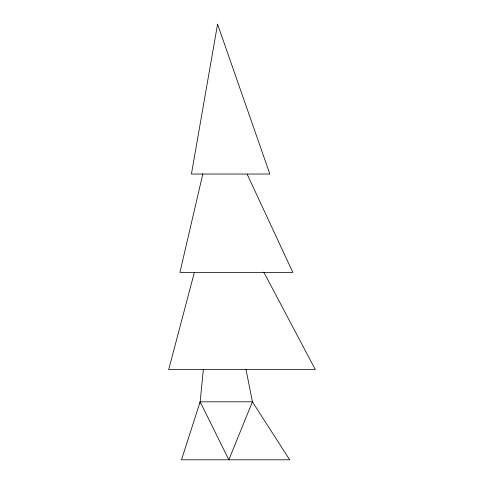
<?xml version="1.0" encoding="UTF-8"?>
<svg xmlns="http://www.w3.org/2000/svg" width="484" height="484" viewBox="0 0 484 484"><rect width="100%" height="100%" fill="white"/><g stroke="black" fill="none" stroke-linecap="round" stroke-linejoin="round"><path stroke-width="0.73" d="M200.007 403.323L203.341 369.48M202.85 173.829L179.927 272.383L292.832 272.383L247.227 174.337M194.38 272.359L168.686 369.57L315.314 369.57L263.792 272.105M200.14 401.817L228.847 459.8L252.412 401.817L200.14 401.817L181.5 459.8L289.686 459.8L252.412 401.817L245.969 369.286M217.564 24.2L191.428 174.028L269.836 174.028L217.564 24.2"/></g></svg>
